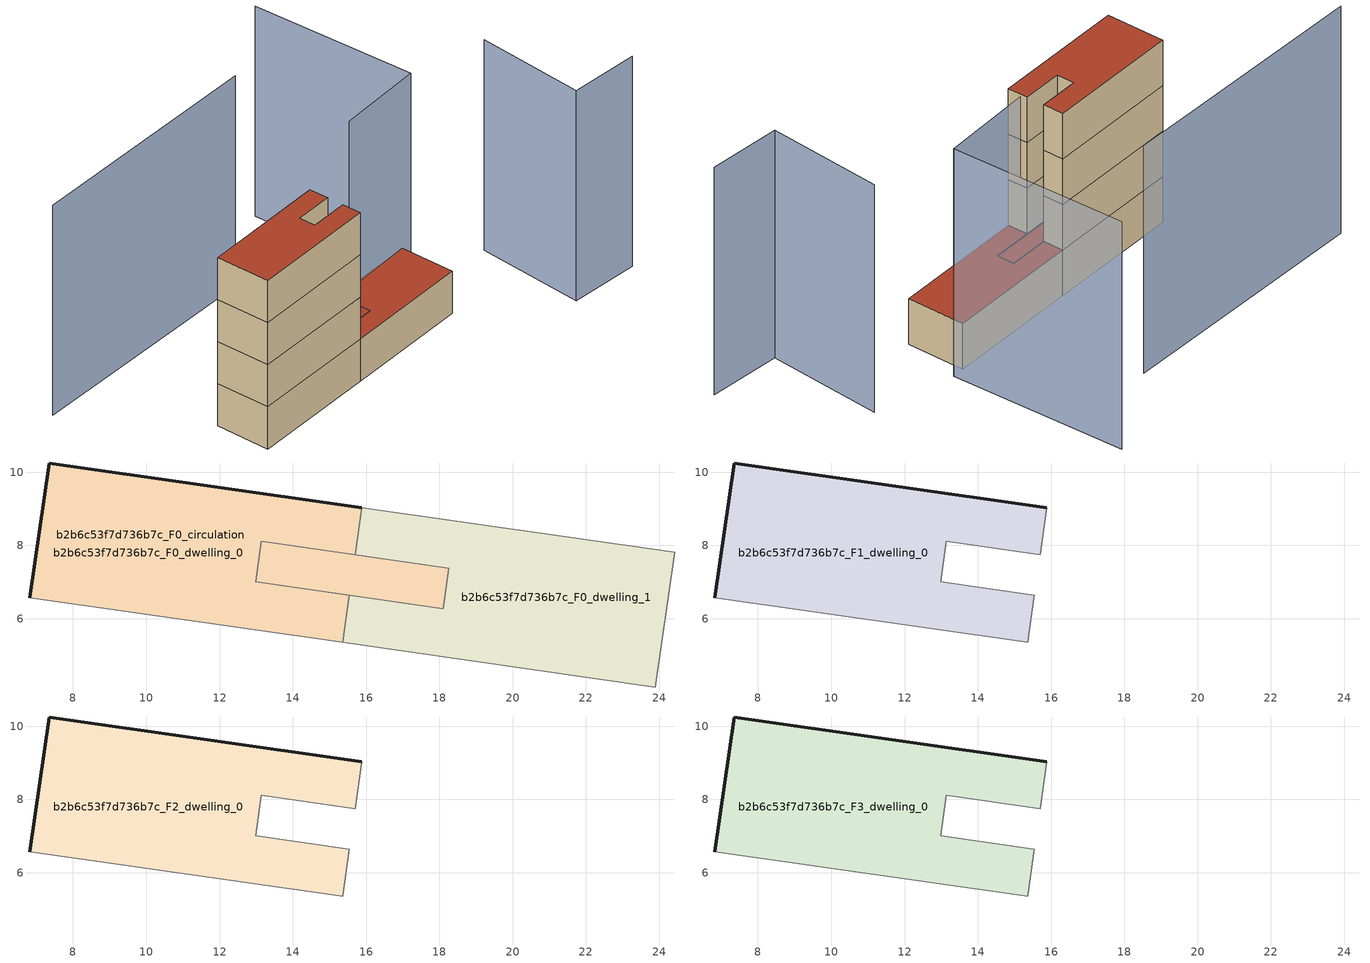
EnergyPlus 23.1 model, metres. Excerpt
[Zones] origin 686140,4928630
b2b6c53f7d736b7c_F0_dwelling_0
 floor ground (EU_floor_Construction): 18.26,7.38 18.1,6.27 15.54,6.64 14.94,6.73 12.98,7.01 13.14,8.11 13.74,8.02 15.7,7.74 z0; 15.89,9.03 15.7,7.74 13.74,8.02 13.14,8.11 12.98,7.01 14.94,6.73 15.54,6.64 15.36,5.35 6.83,6.57 7.35,10.25 z0
 wall outside (EU_wall_Construction): 15.89,9.03 7.35,10.25 6.83,6.57 z0:3
 wall adiabatic (EU_wall_Construction): 6.83,6.57 15.36,5.35 / 15.54,6.64 12.98,7.01 / 13.14,8.11 15.7,7.74 15.89,9.03 z0:3
 wall to b2b6c53f7d736b7c_F0_dwelling_1 (EU_wall_Construction): 15.36,5.35 15.54,6.64 z0:3
 wall to b2b6c53f7d736b7c_F0_circulation (EU_wall_Construction): 12.98,7.01 13.14,8.11 z0:3
 roof outside (EU_floor_Construction): 18.1,6.27 18.26,7.38 15.7,7.74 13.74,8.02 13.14,8.11 12.98,7.01 15.54,6.64 z3
b2b6c53f7d736b7c_F0_dwelling_1
 floor ground (EU_floor_Construction): 24.42,7.81 23.89,4.14 15.36,5.35 15.54,6.64 18.1,6.27 18.26,7.38 15.7,7.74 15.89,9.03 z0
 wall adiabatic (EU_wall_Construction): 15.36,5.35 23.89,4.14 24.42,7.81 15.89,9.03 15.7,7.74 18.26,7.38 18.1,6.27 15.54,6.64 z0:3
 roof outside (EU_roof_Construction): 23.89,4.14 24.42,7.81 15.89,9.03 15.7,7.74 18.26,7.38 18.1,6.27 15.54,6.64 15.36,5.35 z3
b2b6c53f7d736b7c_F0_circulation
 floor ground (EU_floor_Construction): 18.26,7.38 18.1,6.27 15.54,6.64 14.94,6.73 12.98,7.01 13.14,8.11 13.74,8.02 15.7,7.74 z0; 15.89,9.03 15.7,7.74 13.74,8.02 13.14,8.11 12.98,7.01 14.94,6.73 15.54,6.64 15.36,5.35 6.83,6.57 7.35,10.25 z0
 wall adiabatic (EU_wall_Construction): 12.98,7.01 18.1,6.27 18.26,7.38 13.14,8.11 z0:3
 roof outside (EU_roof_Construction): 15.36,5.35 15.54,6.64 14.94,6.73 12.98,7.01 13.14,8.11 13.74,8.02 15.7,7.74 15.89,9.03 7.35,10.25 6.83,6.57 z3; 18.1,6.27 18.26,7.38 15.7,7.74 13.74,8.02 13.14,8.11 12.98,7.01 14.94,6.73 15.54,6.64 z3
b2b6c53f7d736b7c_F1_dwelling_0
 floor to b2b6c53f7d736b7c_F0_dwelling_0 (EU_floor_Construction): 15.89,9.03 15.7,7.74 13.14,8.11 12.98,7.01 14.94,6.73 15.54,6.64 15.36,5.35 6.83,6.57 7.35,10.25 z3
 wall outside (EU_wall_Construction): 15.89,9.03 7.35,10.25 6.83,6.57 z3:6
 wall adiabatic (EU_wall_Construction): 6.83,6.57 15.36,5.35 15.54,6.64 12.98,7.01 13.14,8.11 15.7,7.74 15.89,9.03 z3:6
b2b6c53f7d736b7c_F2_dwelling_0
 floor to b2b6c53f7d736b7c_F1_dwelling_0 (EU_floor_Construction): 15.89,9.03 15.7,7.74 13.14,8.11 12.98,7.01 15.54,6.64 15.36,5.35 6.83,6.57 7.35,10.25 z6
 wall outside (EU_wall_Construction): 15.89,9.03 7.35,10.25 6.83,6.57 z6:9
 wall adiabatic (EU_wall_Construction): 6.83,6.57 15.36,5.35 15.54,6.64 12.98,7.01 13.14,8.11 15.7,7.74 15.89,9.03 z6:9
b2b6c53f7d736b7c_F3_dwelling_0
 floor to b2b6c53f7d736b7c_F2_dwelling_0 (EU_floor_Construction): 15.89,9.03 15.7,7.74 13.14,8.11 12.98,7.01 15.54,6.64 15.36,5.35 6.83,6.57 7.35,10.25 z9
 wall outside (EU_wall_Construction): 15.89,9.03 7.35,10.25 6.83,6.57 z9:12
 wall adiabatic (EU_wall_Construction): 6.83,6.57 15.36,5.35 15.54,6.64 12.98,7.01 13.14,8.11 15.7,7.74 15.89,9.03 z9:12
 roof outside (EU_roof_Construction): 15.36,5.35 15.54,6.64 12.98,7.01 13.14,8.11 15.7,7.74 15.89,9.03 7.35,10.25 6.83,6.57 z12
shading: 33.17,-2.51 28.58,-1.44 / 28.58,-1.44 30.25,5.7 / 26.47,18.86 25.21,7.72 / 25.21,7.72 19.28,8.39 / 19.87,16.37 3.43,19.02 z0:15
[Building]
EU S2 Campaign: North Axis=0; Terrain=City; Solar Distribution=FullExterior
[Site:Location]
Bologna: Latitude=44.5; Longitude=11.25; Time Zone=1; Elevation=37
[SizingPeriod:WeatherFileDays]
AnnualSizingPeriod: Begin Month=1; Begin Day of Month=1; End Month=12; End Day of Month=31; Day of Week for Start Day=Monday; Use Weather File Daylight Saving Period=No; Use Weather File Rain and Snow Indicators=No
[MATERIAL]
EU_InternalMass_Material: Roughness=MediumRough; Thickness=0.1; Conductivity=1; Density=1800; Specific Heat=900; Thermal Absorptance=0.9; Solar Absorptance=0.7; Visible Absorptance=0.7
[MATERIAL:NOMASS] Roughness=MediumRough; Thermal Absorptance=0.9; Solar Absorptance=0.7; Visible Absorptance=0.7
Name | Thermal Resistance
EU_wall_NoMass | 0.937881
EU_roof_NoMass | 0.548572
EU_floor_NoMass | 0.71348
[CONSTRUCTION]
EU_wall_Construction: EU_wall_NoMass
EU_roof_Construction: EU_roof_NoMass
EU_floor_Construction: EU_floor_NoMass
EU_InternalMass_Construction: EU_InternalMass_Material
[ZONE] Type=1; Multiplier=1; Ceiling Height=autocalculate; Floor Area=autocalculate; Part of Total Floor Area=Yes
Name | Volume
b2b6c53f7d736b7c_F0_dwelling_0; b2b6c53f7d736b7c_F0_circulation | 104.637
b2b6c53f7d736b7c_F1_dwelling_0; b2b6c53f7d736b7c_F2_dwelling_0; b2b6c53f7d736b7c_F3_dwelling_0 | 87.3582
b2b6c53f7d736b7c_F0_dwelling_1 | 87.3596
[INTERNALMASS] Construction=EU_InternalMass_Construction
Name | Zone or ZoneList | Surface Area
b2b6c53f7d736b7c_F0_dwelling_0_EU_InternalMass | b2b6c53f7d736b7c_F0_dwelling_0 | 29.1196
b2b6c53f7d736b7c_F0_dwelling_1_EU_InternalMass | b2b6c53f7d736b7c_F0_dwelling_1 | 29.1196
b2b6c53f7d736b7c_F1_dwelling_0_EU_InternalMass | b2b6c53f7d736b7c_F1_dwelling_0 | 64.5273
b2b6c53f7d736b7c_F2_dwelling_0_EU_InternalMass | b2b6c53f7d736b7c_F2_dwelling_0 | 64.5273
b2b6c53f7d736b7c_F3_dwelling_0_EU_InternalMass | b2b6c53f7d736b7c_F3_dwelling_0 | 64.5273
[OTHEREQUIPMENT] Fuel Type=Electricity; Design Level Calculation Method=Watts/Area; Power per Zone Floor Area=1; Fraction Latent=0; Fraction Radiant=0; Fraction Lost=0; Carbon Dioxide Generation Rate=0; EndUse Subcategory=EU_Step8_InternalGains
Name | Zone or ZoneList or Space or SpaceList | Schedule
EU_Step8_InternalGain_b2b6c53f7d736b7c_F0_dwelling_0_f000 | b2b6c53f7d736b7c_F0_dwelling_0 | EU_Step8_GainSchedule_b2b6c53f7d736b7c_F0_dwelling_0_f000
EU_Step8_InternalGain_b2b6c53f7d736b7c_F0_dwelling_1_f000 | b2b6c53f7d736b7c_F0_dwelling_1 | EU_Step8_GainSchedule_b2b6c53f7d736b7c_F0_dwelling_1_f000
EU_Step8_InternalGain_b2b6c53f7d736b7c_F1_dwelling_0_f000 | b2b6c53f7d736b7c_F1_dwelling_0 | EU_Step8_GainSchedule_b2b6c53f7d736b7c_F1_dwelling_0_f000
EU_Step8_InternalGain_b2b6c53f7d736b7c_F2_dwelling_0_f000 | b2b6c53f7d736b7c_F2_dwelling_0 | EU_Step8_GainSchedule_b2b6c53f7d736b7c_F2_dwelling_0_f000
EU_Step8_InternalGain_b2b6c53f7d736b7c_F3_dwelling_0_f000 | b2b6c53f7d736b7c_F3_dwelling_0 | EU_Step8_GainSchedule_b2b6c53f7d736b7c_F3_dwelling_0_f000
[ZONEINFILTRATION:DESIGNFLOWRATE]
EU_Circulation_Infiltration_b2b6c53f7d736b7c_F0_circulation: Zone or ZoneList or Space or SpaceList=b2b6c53f7d736b7c_F0_circulation; Schedule=EU_AlwaysOn; Design Flow Rate Calculation Method=Flow/Area; Flow Rate per Floor Area=0.0005; Constant Term Coefficient=1; Temperature Term Coefficient=0; Velocity Term Coefficient=0; Velocity Squared Term Coefficient=0
[ZONEVENTILATION:DESIGNFLOWRATE] Schedule=EU_AlwaysOn; Design Flow Rate Calculation Method=AirChanges/Hour; Air Changes per Hour=0.687892; Ventilation Type=Natural; Fan Pressure Rise=0; Fan Total Efficiency=1; Constant Term Coefficient=1; Temperature Term Coefficient=0; Velocity Term Coefficient=0; Velocity Squared Term Coefficient=0; Minimum Indoor Temperature=-100; Maximum Indoor Temperature=100; Delta Temperature=-100; Minimum Outdoor Temperature=-100; Maximum Outdoor Temperature=100; Maximum Wind Speed=40
Name | Zone or ZoneList or Space or SpaceList
EU_ConstantAir_b2b6c53f7d736b7c_F0_dwelling_0 | b2b6c53f7d736b7c_F0_dwelling_0
EU_ConstantAir_b2b6c53f7d736b7c_F0_dwelling_1 | b2b6c53f7d736b7c_F0_dwelling_1
EU_ConstantAir_b2b6c53f7d736b7c_F1_dwelling_0 | b2b6c53f7d736b7c_F1_dwelling_0
EU_ConstantAir_b2b6c53f7d736b7c_F2_dwelling_0 | b2b6c53f7d736b7c_F2_dwelling_0
EU_ConstantAir_b2b6c53f7d736b7c_F3_dwelling_0 | b2b6c53f7d736b7c_F3_dwelling_0
[HVACTEMPLATE:THERMOSTAT] Constant Heating Setpoint=20; Constant Cooling Setpoint=50
EU_HeatOnly_b2b6c53f7d736b7c_F0_dwelling_0; EU_HeatOnly_b2b6c53f7d736b7c_F0_dwelling_1; EU_HeatOnly_b2b6c53f7d736b7c_F1_dwelling_0; EU_HeatOnly_b2b6c53f7d736b7c_F2_dwelling_0; EU_HeatOnly_b2b6c53f7d736b7c_F3_dwelling_0
[HVACTEMPLATE:ZONE:IDEALLOADSAIRSYSTEM] System Availability Schedule=EU_AlwaysOn; Maximum Heating Supply Air Temperature=50; Minimum Cooling Supply Air Temperature=13; Maximum Heating Supply Air Humidity Ratio=0.0156; Minimum Cooling Supply Air Humidity Ratio=0.0077; Heating Limit=NoLimit; Cooling Limit=NoLimit; Heating Availability Schedule=EU_AlwaysOn; Cooling Availability Schedule=EU_CoolingOff; Dehumidification Control Type=ConstantSensibleHeatRatio; Cooling Sensible Heat Ratio=0.7; Dehumidification Setpoint=60; Humidification Control Type=None; Humidification Setpoint=30; Outdoor Air Method=None; Outdoor Air Flow Rate per Person=0.00944; Outdoor Air Flow Rate per Zone Floor Area=0; Outdoor Air Flow Rate per Zone=0; Demand Controlled Ventilation Type=None; Outdoor Air Economizer Type=NoEconomizer; Heat Recovery Type=None; Sensible Heat Recovery Effectiveness=0.7; Latent Heat Recovery Effectiveness=0.65
Name | Template Thermostat
b2b6c53f7d736b7c_F0_dwelling_0 | EU_HeatOnly_b2b6c53f7d736b7c_F0_dwelling_0
b2b6c53f7d736b7c_F0_dwelling_1 | EU_HeatOnly_b2b6c53f7d736b7c_F0_dwelling_1
b2b6c53f7d736b7c_F1_dwelling_0 | EU_HeatOnly_b2b6c53f7d736b7c_F1_dwelling_0
b2b6c53f7d736b7c_F2_dwelling_0 | EU_HeatOnly_b2b6c53f7d736b7c_F2_dwelling_0
b2b6c53f7d736b7c_F3_dwelling_0 | EU_HeatOnly_b2b6c53f7d736b7c_F3_dwelling_0
[SIZING:ZONE] Zone Cooling Design Supply Air Temperature Input Method=SupplyAirTemperature; Zone Cooling Design Supply Air Temperature=13; Zone Heating Design Supply Air Temperature Input Method=SupplyAirTemperature; Zone Heating Design Supply Air Temperature=50; Zone Cooling Design Supply Air Humidity Ratio=0.008; Zone Heating Design Supply Air Humidity Ratio=0.008; Cooling Design Air Flow Method=DesignDay; Cooling Design Air Flow Rate=0; Cooling Minimum Air Flow per Zone Floor Area=0.000762; Cooling Minimum Air Flow=0; Cooling Minimum Air Flow Fraction=0.2; Heating Design Air Flow Method=DesignDay; Heating Design Air Flow Rate=0; Heating Maximum Air Flow per Zone Floor Area=0.002032; Heating Maximum Air Flow=0.141576; Heating Maximum Air Flow Fraction=0.3; Account for Dedicated Outdoor Air System=No; Dedicated Outdoor Air System Control Strategy=NeutralSupplyAir; Dedicated Outdoor Air Low Setpoint Temperature for Design=autosize; Dedicated Outdoor Air High Setpoint Temperature for Design=autosize; Zone Load Sizing Method=Sensible Load Only No Latent Load; Zone Latent Cooling Design Supply Air Humidity Ratio Input Method=HumidityRatioDifference; Zone Cooling Design Supply Air Humidity Ratio Difference=0.005; Zone Latent Heating Design Supply Air Humidity Ratio Input Method=HumidityRatioDifference; Zone Humidification Design Supply Air Humidity Ratio Difference=0.005
b2b6c53f7d736b7c_F0_dwelling_0; b2b6c53f7d736b7c_F0_dwelling_1; b2b6c53f7d736b7c_F1_dwelling_0; b2b6c53f7d736b7c_F2_dwelling_0; b2b6c53f7d736b7c_F3_dwelling_0
[SCHEDULE:CONSTANT]
Name | Hourly Value
EU_AlwaysOn | 1
EU_CoolingOff | 0
[SCHEDULE:FILE] Column Number=1; Rows to Skip at Top=0; Number of Hours of Data=8760; Column Separator=Comma; Interpolate to Timestep=No; Minutes per Item=60; Adjust Schedule for Daylight Savings=Yes
Name | File
EU_Step8_GainSchedule_b2b6c53f7d736b7c_F0_dwelling_0_f000 | ../../schedules/b2b6c53f7d736b7c/b2b6c53f7d736b7c_F0_dwelling_0_f000_gain.csv
EU_Step8_GainSchedule_b2b6c53f7d736b7c_F0_dwelling_1_f000 | ../../schedules/b2b6c53f7d736b7c/b2b6c53f7d736b7c_F0_dwelling_1_f000_gain.csv
EU_Step8_GainSchedule_b2b6c53f7d736b7c_F1_dwelling_0_f000 | ../../schedules/b2b6c53f7d736b7c/b2b6c53f7d736b7c_F1_dwelling_0_f000_gain.csv
EU_Step8_GainSchedule_b2b6c53f7d736b7c_F2_dwelling_0_f000 | ../../schedules/b2b6c53f7d736b7c/b2b6c53f7d736b7c_F2_dwelling_0_f000_gain.csv
EU_Step8_GainSchedule_b2b6c53f7d736b7c_F3_dwelling_0_f000 | ../../schedules/b2b6c53f7d736b7c/b2b6c53f7d736b7c_F3_dwelling_0_f000_gain.csv
